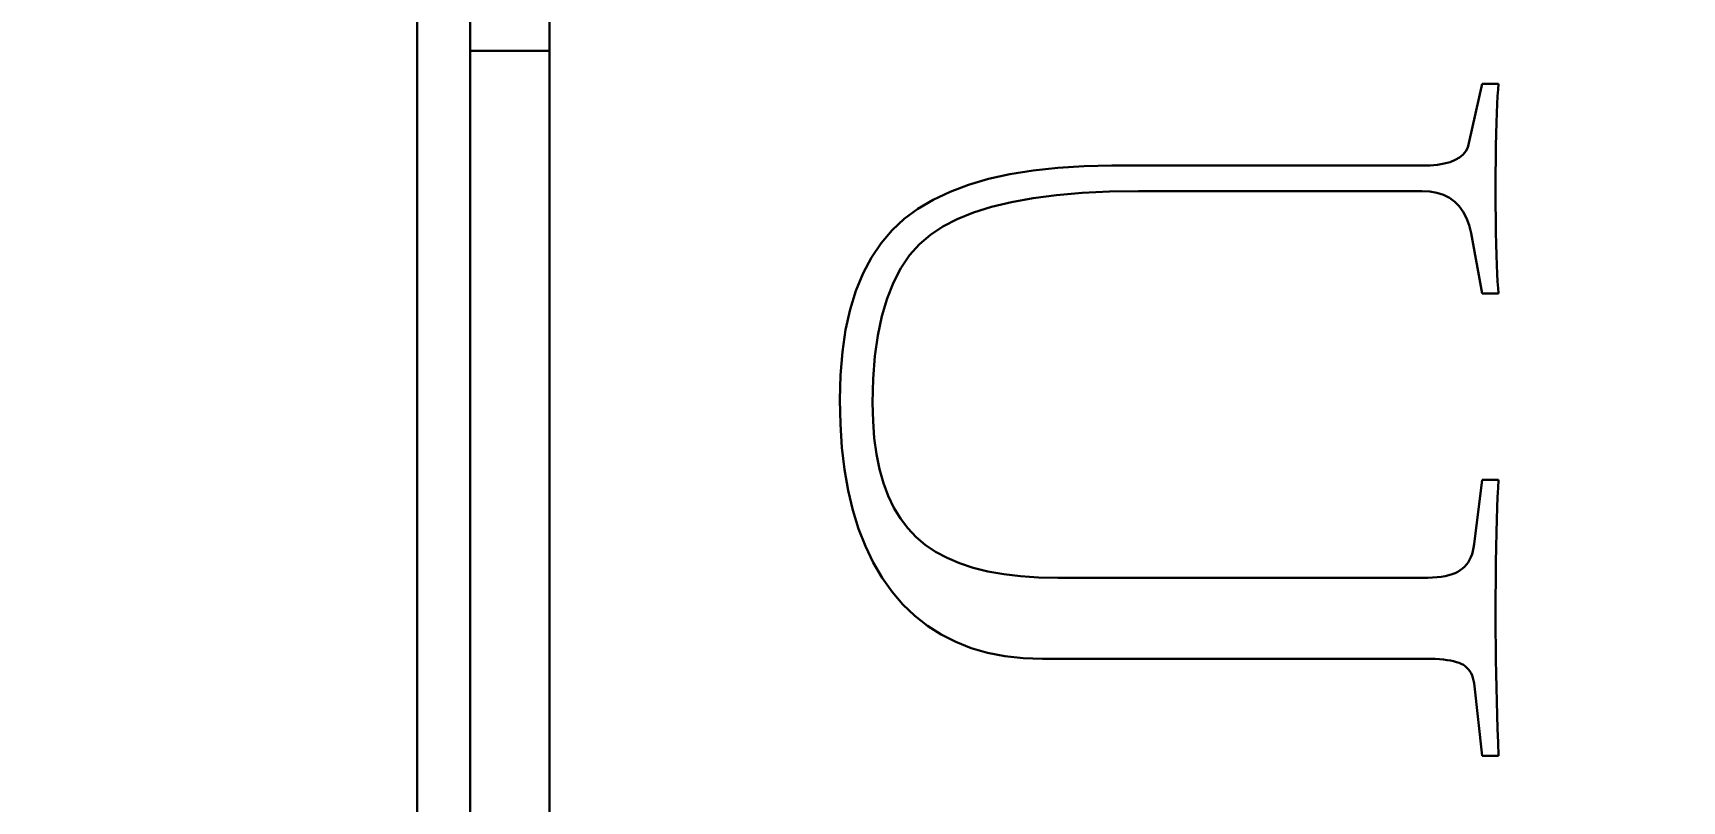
# Model space of a CAD drawing. Header units: millimetres. Extents: x -105 to 105, y -148 to 148.
# Drawn here: x 1.98 to 8.21, y 47.13 to 50.02 of the extents above; entities that cross this region are included whole.
import ezdxf

# ---------------------------------------------------------------- set-up
doc = ezdxf.new("R2010")
doc.units = ezdxf.units.MM
doc.header["$PDSIZE"] = -5
doc.linetypes.add('点画线', pattern=[18, 12, -2, 2, -2])
doc.layers.get('0').update_dxf_attribs({"lineweight": 18})
doc.styles.get("Standard").update_dxf_attribs({"font": 'txt.shx'})
doc.dimstyles.get("Standard").update_dxf_attribs({"dimtxt": 0.18, "dimasz": 0.18, "dimexe": 0.18, "dimexo": 0.0625, "dimgap": 0.09, "dimtad": 0, "dimtih": 1, "dimtoh": 1, "dimdec": 4, "dimzin": 0, "dimdsep": 46, "dimtxsty": 'Standard', "dimcen": 0.09, "dimdle": 0.36, "dimadec": 0, "dimazin": 0, "dimtfac": 1, "dimtdec": 4, "dimtofl": 0, "dimtmove": 0, "dimatfit": 3, "dimfxl": 1, "dimtolj": 1, "dimarcsym": 0})

# ---------------------------------------------------------------- blocks, each defined once
blk = doc.blocks.new('*D6')
at = {"color": 0, "lineweight": -2, "transparency": 16777216}
for p, q in [((-17.5698, 49.0822), (-17.5698, 62.9971)), ((11.4302, 49.0822), (11.4302, 62.9971)), ((-15.0698, 61.7471), (8.9302, 61.7471))]:
    blk.add_line(p, q, dxfattribs=at)
at = {"color": 0, "linetype": '点画线', "transparency": 16777216}
for points in [[(-15.0698, 62.1638), (-15.0698, 61.3304), (-17.5698, 61.7471)], [(8.9302, 62.1638), (8.9302, 61.3304), (11.4302, 61.7471)]]:
    blk.add_solid(points, dxfattribs=at)
at = {"layer": 'Defpoints', "color": 0, "linetype": '点画线', "transparency": 16777216}
for p in [(11.4302, 61.7471), (-17.5698, 48.4572), (11.4302, 48.4572)]:
    blk.add_point(p, dxfattribs=at)
at = {"color": 0, "linetype": '点画线', "transparency": 16777216, "insert": (-3.0698, 63.6221), "char_height": 2.5, "attachment_point": 5}
blk.add_mtext('\\A1;29', dxfattribs=at)

msp = doc.modelspace()

# ---------------------------------------------------------------- linework, layer by layer
at = {"color": 7, "lineweight": 30, "ltscale": 0.375}
msp.add_line((3.9302, 54.4572), (3.9302, 39.4572), dxfattribs=at)
at = {"color": 7, "lineweight": 30, "ltscale": 0.365}
for p, q in [((3.4302, 54.2572), (3.4302, 39.6572)), ((3.6302, 54.2572), (3.6302, 39.6572))]:
    msp.add_line(p, q, dxfattribs=at)
at = {"color": 7, "lineweight": 30, "ltscale": 0.15}
msp.add_line((3.6302, 43.9572), (3.6302, 49.9572), dxfattribs=at)
at = {"color": 7, "lineweight": 30, "ltscale": 0.0075}
msp.add_line((3.9302, 49.9572), (3.6302, 49.9572), dxfattribs=at)
at = {"color": 7, "lineweight": 30, "ltscale": 0.005739}
msp.add_line((7.4512, 49.8324), (7.401, 49.6084), dxfattribs=at)
at = {"color": 7, "lineweight": 30, "ltscale": 0.001544}
for p, q in [((7.513, 49.8324), (7.4512, 49.8324)), ((7.4512, 49.0407), (7.513, 49.0407)), ((7.513, 48.3379), (7.4512, 48.3379)), ((7.4512, 47.2953), (7.513, 47.2953))]:
    msp.add_line(p, q, dxfattribs=at)
at = {"color": 7, "lineweight": 30, "ltscale": 0.000637972}
msp.add_line((7.5089, 49.7856), (7.5108, 49.811), dxfattribs=at)
at = {"color": 7, "lineweight": 30, "ltscale": 0.000537065}
msp.add_line((7.5108, 49.811), (7.513, 49.8324), dxfattribs=at)
at = {"color": 7, "lineweight": 30, "ltscale": 0.000841624}
msp.add_line((7.5056, 49.7224), (7.5071, 49.756), dxfattribs=at)
at = {"color": 7, "lineweight": 30, "ltscale": 0.000739805}
msp.add_line((7.5071, 49.756), (7.5089, 49.7856), dxfattribs=at)
at = {"color": 7, "lineweight": 30, "ltscale": 0.001046}
msp.add_line((7.5033, 49.6429), (7.5043, 49.6847), dxfattribs=at)
at = {"color": 7, "lineweight": 30, "ltscale": 0.000943893}
msp.add_line((7.5043, 49.6847), (7.5056, 49.7224), dxfattribs=at)
at = {"color": 7, "lineweight": 30, "ltscale": 0.001148}
msp.add_line((7.5025, 49.5969), (7.5033, 49.6429), dxfattribs=at)
at = {"color": 7, "lineweight": 30, "ltscale": 0.000469559}
msp.add_line((7.3652, 49.554), (7.3489, 49.5447), dxfattribs=at)
at = {"color": 7, "lineweight": 30, "ltscale": 0.000433648}
msp.add_line((7.3785, 49.5651), (7.3652, 49.554), dxfattribs=at)
at = {"color": 7, "lineweight": 30, "ltscale": 0.000411902}
msp.add_line((7.389, 49.5778), (7.3785, 49.5651), dxfattribs=at)
at = {"color": 7, "lineweight": 30, "ltscale": 0.000406576}
msp.add_line((7.3965, 49.5923), (7.389, 49.5778), dxfattribs=at)
at = {"color": 7, "lineweight": 30, "ltscale": 0.000419323}
msp.add_line((7.401, 49.6084), (7.3965, 49.5923), dxfattribs=at)
at = {"color": 7, "lineweight": 30, "ltscale": 0.00125}
msp.add_line((7.5019, 49.5469), (7.5025, 49.5969), dxfattribs=at)
at = {"color": 7, "lineweight": 30, "ltscale": 0.002084}
msp.add_line((5.6683, 49.4913), (5.587, 49.4733), dxfattribs=at)
at = {"color": 7, "lineweight": 30, "ltscale": 0.002211}
msp.add_line((5.7557, 49.5054), (5.6683, 49.4913), dxfattribs=at)
at = {"color": 7, "lineweight": 30, "ltscale": 0.002345}
msp.add_line((5.8489, 49.5154), (5.7557, 49.5054), dxfattribs=at)
at = {"color": 7, "lineweight": 30, "ltscale": 0.002485}
msp.add_line((5.9481, 49.5214), (5.8489, 49.5154), dxfattribs=at)
at = {"color": 7, "lineweight": 30, "ltscale": 0.00263}
msp.add_line((6.0533, 49.5235), (5.9481, 49.5214), dxfattribs=at)
at = {"color": 7, "lineweight": 30, "ltscale": 0.029253}
msp.add_line((7.2234, 49.5235), (6.0533, 49.5235), dxfattribs=at)
at = {"color": 7, "lineweight": 30, "ltscale": 0.000774673}
msp.add_line((7.2544, 49.5243), (7.2234, 49.5235), dxfattribs=at)
at = {"color": 7, "lineweight": 30, "ltscale": 0.000703287}
msp.add_line((7.2824, 49.5269), (7.2544, 49.5243), dxfattribs=at)
at = {"color": 7, "lineweight": 30, "ltscale": 0.000636792}
msp.add_line((7.3075, 49.5311), (7.2824, 49.5269), dxfattribs=at)
at = {"color": 7, "lineweight": 30, "ltscale": 0.000573526}
msp.add_line((7.3297, 49.5371), (7.3075, 49.5311), dxfattribs=at)
at = {"color": 7, "lineweight": 30, "ltscale": 0.000517254}
msp.add_line((7.3489, 49.5447), (7.3297, 49.5371), dxfattribs=at)
at = {"color": 7, "lineweight": 30, "ltscale": 0.001455}
msp.add_line((7.5014, 49.4346), (7.5016, 49.4928), dxfattribs=at)
at = {"color": 7, "lineweight": 30, "ltscale": 0.001353}
msp.add_line((7.5016, 49.4928), (7.5019, 49.5469), dxfattribs=at)
at = {"color": 7, "lineweight": 30, "ltscale": 0.001856}
msp.add_line((5.5116, 49.4512), (5.4421, 49.4251), dxfattribs=at)
at = {"color": 7, "lineweight": 30, "ltscale": 0.001964}
msp.add_line((5.587, 49.4733), (5.5116, 49.4512), dxfattribs=at)
at = {"color": 7, "lineweight": 30, "ltscale": 0.002751}
msp.add_line((6.0436, 49.4253), (6.1537, 49.4269), dxfattribs=at)
at = {"color": 7, "lineweight": 30, "ltscale": 0.026743}
msp.add_line((6.1537, 49.4269), (7.2234, 49.4269), dxfattribs=at)
at = {"color": 7, "lineweight": 30, "ltscale": 0.000742638}
msp.add_line((7.2234, 49.4269), (7.2531, 49.4253), dxfattribs=at)
at = {"color": 7, "lineweight": 30, "ltscale": 0.001454}
msp.add_line((7.5016, 49.3765), (7.5014, 49.4346), dxfattribs=at)
at = {"color": 7, "lineweight": 30, "ltscale": 0.001674}
msp.add_line((5.3786, 49.3949), (5.321, 49.3608), dxfattribs=at)
at = {"color": 7, "lineweight": 30, "ltscale": 0.001757}
msp.add_line((5.4421, 49.4251), (5.3786, 49.3949), dxfattribs=at)
at = {"color": 7, "lineweight": 30, "ltscale": 0.001784}
msp.add_line((5.5302, 49.3465), (5.5983, 49.3678), dxfattribs=at)
at = {"color": 7, "lineweight": 30, "ltscale": 0.00193}
msp.add_line((5.5983, 49.3678), (5.6734, 49.3859), dxfattribs=at)
at = {"color": 7, "lineweight": 30, "ltscale": 0.002085}
msp.add_line((5.6734, 49.3859), (5.7555, 49.4007), dxfattribs=at)
at = {"color": 7, "lineweight": 30, "ltscale": 0.002245}
msp.add_line((5.7555, 49.4007), (5.8445, 49.4121), dxfattribs=at)
at = {"color": 7, "lineweight": 30, "ltscale": 0.00241}
msp.add_line((5.8445, 49.4121), (5.9406, 49.4203), dxfattribs=at)
at = {"color": 7, "lineweight": 30, "ltscale": 0.002579}
msp.add_line((5.9406, 49.4203), (6.0436, 49.4253), dxfattribs=at)
at = {"color": 7, "lineweight": 30, "ltscale": 0.000690054}
msp.add_line((7.2531, 49.4253), (7.2802, 49.4206), dxfattribs=at)
at = {"color": 7, "lineweight": 30, "ltscale": 0.000648136}
msp.add_line((7.2802, 49.4206), (7.3049, 49.4127), dxfattribs=at)
at = {"color": 7, "lineweight": 30, "ltscale": 0.000621405}
msp.add_line((7.3049, 49.4127), (7.3272, 49.4016), dxfattribs=at)
at = {"color": 7, "lineweight": 30, "ltscale": 0.000609394}
msp.add_line((7.3272, 49.4016), (7.347, 49.3873), dxfattribs=at)
at = {"color": 7, "lineweight": 30, "ltscale": 0.000613796}
msp.add_line((7.347, 49.3873), (7.3643, 49.3699), dxfattribs=at)
at = {"color": 7, "lineweight": 30, "ltscale": 0.000634117}
msp.add_line((7.3643, 49.3699), (7.3791, 49.3493), dxfattribs=at)
at = {"color": 7, "lineweight": 30, "ltscale": 0.00135}
msp.add_line((7.5019, 49.3225), (7.5016, 49.3765), dxfattribs=at)
at = {"color": 7, "lineweight": 30, "ltscale": 0.001578}
msp.add_line((5.2694, 49.3227), (5.2231, 49.2797), dxfattribs=at)
at = {"color": 7, "lineweight": 30, "ltscale": 0.001605}
msp.add_line((5.321, 49.3608), (5.2694, 49.3227), dxfattribs=at)
at = {"color": 7, "lineweight": 30, "ltscale": 0.001523}
msp.add_line((5.415, 49.294), (5.4691, 49.3219), dxfattribs=at)
at = {"color": 7, "lineweight": 30, "ltscale": 0.001647}
msp.add_line((5.4691, 49.3219), (5.5302, 49.3465), dxfattribs=at)
at = {"color": 7, "lineweight": 30, "ltscale": 0.000669515}
msp.add_line((7.3791, 49.3493), (7.3915, 49.3256), dxfattribs=at)
at = {"color": 7, "lineweight": 30, "ltscale": 0.0007167}
msp.add_line((7.3915, 49.3256), (7.4013, 49.2987), dxfattribs=at)
at = {"color": 7, "lineweight": 30, "ltscale": 0.001246}
msp.add_line((7.5025, 49.2727), (7.5019, 49.3225), dxfattribs=at)
at = {"color": 7, "lineweight": 30, "ltscale": 0.001596}
msp.add_line((5.2231, 49.2797), (5.1818, 49.2311), dxfattribs=at)
at = {"color": 7, "lineweight": 30, "ltscale": 0.001371}
msp.add_line((5.3264, 49.2269), (5.3678, 49.2628), dxfattribs=at)
at = {"color": 7, "lineweight": 30, "ltscale": 0.001412}
msp.add_line((5.3678, 49.2628), (5.415, 49.294), dxfattribs=at)
at = {"color": 7, "lineweight": 30, "ltscale": 0.000774767}
msp.add_line((7.4013, 49.2987), (7.4088, 49.2686), dxfattribs=at)
at = {"color": 7, "lineweight": 30, "ltscale": 0.005794}
msp.add_line((7.4088, 49.2686), (7.4512, 49.0407), dxfattribs=at)
at = {"color": 7, "lineweight": 30, "ltscale": 0.001141}
msp.add_line((7.5033, 49.227), (7.5025, 49.2727), dxfattribs=at)
at = {"color": 7, "lineweight": 30, "ltscale": 0.001635}
msp.add_line((5.1818, 49.2311), (5.1453, 49.1768), dxfattribs=at)
at = {"color": 7, "lineweight": 30, "ltscale": 0.001456}
msp.add_line((5.2566, 49.1367), (5.2893, 49.1849), dxfattribs=at)
at = {"color": 7, "lineweight": 30, "ltscale": 0.001402}
msp.add_line((5.2893, 49.1849), (5.3264, 49.2269), dxfattribs=at)
at = {"color": 7, "lineweight": 30, "ltscale": 0.001037}
msp.add_line((7.5043, 49.1856), (7.5033, 49.227), dxfattribs=at)
at = {"color": 7, "lineweight": 30, "ltscale": 0.000933027}
msp.add_line((7.5056, 49.1483), (7.5043, 49.1856), dxfattribs=at)
at = {"color": 7, "lineweight": 30, "ltscale": 0.00177}
msp.add_line((5.1137, 49.1169), (5.0869, 49.0514), dxfattribs=at)
at = {"color": 7, "lineweight": 30, "ltscale": 0.001693}
msp.add_line((5.1453, 49.1768), (5.1137, 49.1169), dxfattribs=at)
at = {"color": 7, "lineweight": 30, "ltscale": 0.001532}
msp.add_line((5.2282, 49.0824), (5.2566, 49.1367), dxfattribs=at)
at = {"color": 7, "lineweight": 30, "ltscale": 0.000829049}
msp.add_line((7.5071, 49.1151), (7.5056, 49.1483), dxfattribs=at)
at = {"color": 7, "lineweight": 30, "ltscale": 0.001626}
msp.add_line((5.2042, 49.0219), (5.2282, 49.0824), dxfattribs=at)
at = {"color": 7, "lineweight": 30, "ltscale": 0.000725525}
msp.add_line((7.5089, 49.0862), (7.5071, 49.1151), dxfattribs=at)
at = {"color": 7, "lineweight": 30, "ltscale": 0.000621618}
msp.add_line((7.5108, 49.0614), (7.5089, 49.0862), dxfattribs=at)
at = {"color": 7, "lineweight": 30, "ltscale": 0.000518664}
msp.add_line((7.513, 49.0407), (7.5108, 49.0614), dxfattribs=at)
at = {"color": 7, "lineweight": 30, "ltscale": 0.001862}
msp.add_line((5.0869, 49.0514), (5.065, 48.9802), dxfattribs=at)
at = {"color": 7, "lineweight": 30, "ltscale": 0.001736}
msp.add_line((5.1845, 48.9553), (5.2042, 49.0219), dxfattribs=at)
at = {"color": 7, "lineweight": 30, "ltscale": 0.001967}
msp.add_line((5.065, 48.9802), (5.048, 48.9034), dxfattribs=at)
at = {"color": 7, "lineweight": 30, "ltscale": 0.001858}
msp.add_line((5.1693, 48.8826), (5.1845, 48.9553), dxfattribs=at)
at = {"color": 7, "lineweight": 30, "ltscale": 0.002083}
msp.add_line((5.048, 48.9034), (5.0358, 48.8209), dxfattribs=at)
at = {"color": 7, "lineweight": 30, "ltscale": 0.001991}
msp.add_line((5.1584, 48.8037), (5.1693, 48.8826), dxfattribs=at)
at = {"color": 7, "lineweight": 30, "ltscale": 0.00221}
msp.add_line((5.0358, 48.8209), (5.0285, 48.7329), dxfattribs=at)
at = {"color": 7, "lineweight": 30, "ltscale": 0.002131}
msp.add_line((5.1518, 48.7187), (5.1584, 48.8037), dxfattribs=at)
at = {"color": 7, "lineweight": 30, "ltscale": 0.002344}
msp.add_line((5.0285, 48.7329), (5.0261, 48.6391), dxfattribs=at)
at = {"color": 7, "lineweight": 30, "ltscale": 0.00228}
msp.add_line((5.1496, 48.6275), (5.1518, 48.7187), dxfattribs=at)
at = {"color": 7, "lineweight": 30, "ltscale": 0.002302}
msp.add_line((5.0261, 48.6391), (5.0281, 48.5471), dxfattribs=at)
at = {"color": 7, "lineweight": 30, "ltscale": 0.001708}
msp.add_line((5.1513, 48.5592), (5.1496, 48.6275), dxfattribs=at)
at = {"color": 7, "lineweight": 30, "ltscale": 0.001614}
msp.add_line((5.1562, 48.4949), (5.1513, 48.5592), dxfattribs=at)
at = {"color": 7, "lineweight": 30, "ltscale": 0.002197}
msp.add_line((5.0281, 48.5471), (5.0339, 48.4594), dxfattribs=at)
at = {"color": 7, "lineweight": 30, "ltscale": 0.001525}
msp.add_line((5.1644, 48.4344), (5.1562, 48.4949), dxfattribs=at)
at = {"color": 7, "lineweight": 30, "ltscale": 0.002098}
msp.add_line((5.0339, 48.4594), (5.0438, 48.3761), dxfattribs=at)
at = {"color": 7, "lineweight": 30, "ltscale": 0.001441}
msp.add_line((5.1759, 48.3779), (5.1644, 48.4344), dxfattribs=at)
at = {"color": 7, "lineweight": 30, "ltscale": 0.002004}
msp.add_line((5.0438, 48.3761), (5.0576, 48.2971), dxfattribs=at)
at = {"color": 7, "lineweight": 30, "ltscale": 0.001365}
msp.add_line((5.1907, 48.3254), (5.1759, 48.3779), dxfattribs=at)
at = {"color": 7, "lineweight": 30, "ltscale": 0.001297}
msp.add_line((5.2087, 48.2767), (5.1907, 48.3254), dxfattribs=at)
at = {"color": 7, "lineweight": 30, "ltscale": 0.006131}
msp.add_line((7.4512, 48.3379), (7.4203, 48.0946), dxfattribs=at)
at = {"color": 7, "lineweight": 30, "ltscale": 0.000878928}
msp.add_line((7.5089, 48.2726), (7.5108, 48.3077), dxfattribs=at)
at = {"color": 7, "lineweight": 30, "ltscale": 0.000757685}
msp.add_line((7.5108, 48.3077), (7.513, 48.3379), dxfattribs=at)
at = {"color": 7, "lineweight": 30, "ltscale": 0.001916}
msp.add_line((5.0576, 48.2971), (5.0753, 48.2225), dxfattribs=at)
at = {"color": 7, "lineweight": 30, "ltscale": 0.001238}
msp.add_line((5.2301, 48.2321), (5.2087, 48.2767), dxfattribs=at)
at = {"color": 7, "lineweight": 30, "ltscale": 0.001}
msp.add_line((7.5071, 48.2326), (7.5089, 48.2726), dxfattribs=at)
at = {"color": 7, "lineweight": 30, "ltscale": 0.001838}
msp.add_line((5.0753, 48.2225), (5.097, 48.1523), dxfattribs=at)
at = {"color": 7, "lineweight": 30, "ltscale": 0.00119}
msp.add_line((5.2547, 48.1913), (5.2301, 48.2321), dxfattribs=at)
at = {"color": 7, "lineweight": 30, "ltscale": 0.001155}
msp.add_line((5.2826, 48.1545), (5.2547, 48.1913), dxfattribs=at)
at = {"color": 7, "lineweight": 30, "ltscale": 0.001243}
msp.add_line((7.5043, 48.1381), (7.5056, 48.1878), dxfattribs=at)
at = {"color": 7, "lineweight": 30, "ltscale": 0.001122}
msp.add_line((7.5056, 48.1878), (7.5071, 48.2326), dxfattribs=at)
at = {"color": 7, "lineweight": 30, "ltscale": 0.001766}
msp.add_line((5.097, 48.1523), (5.1226, 48.0865), dxfattribs=at)
at = {"color": 7, "lineweight": 30, "ltscale": 0.001132}
msp.add_line((5.3138, 48.1216), (5.2826, 48.1545), dxfattribs=at)
at = {"color": 7, "lineweight": 30, "ltscale": 0.00114}
msp.add_line((5.3487, 48.0923), (5.3138, 48.1216), dxfattribs=at)
at = {"color": 7, "lineweight": 30, "ltscale": 0.001364}
msp.add_line((7.5033, 48.0835), (7.5043, 48.1381), dxfattribs=at)
at = {"color": 7, "lineweight": 30, "ltscale": 0.001706}
msp.add_line((5.1226, 48.0865), (5.1521, 48.025), dxfattribs=at)
at = {"color": 7, "lineweight": 30, "ltscale": 0.001176}
msp.add_line((5.3877, 48.066), (5.3487, 48.0923), dxfattribs=at)
at = {"color": 7, "lineweight": 30, "ltscale": 0.001224}
msp.add_line((5.4308, 48.0429), (5.3877, 48.066), dxfattribs=at)
at = {"color": 7, "lineweight": 30, "ltscale": 0.000308813}
msp.add_line((7.4158, 48.0684), (7.4124, 48.0566), dxfattribs=at)
at = {"color": 7, "lineweight": 30, "ltscale": 0.000323876}
msp.add_line((7.4184, 48.0811), (7.4158, 48.0684), dxfattribs=at)
at = {"color": 7, "lineweight": 30, "ltscale": 0.000340898}
msp.add_line((7.4203, 48.0946), (7.4184, 48.0811), dxfattribs=at)
at = {"color": 7, "lineweight": 30, "ltscale": 0.001486}
msp.add_line((7.5025, 48.0241), (7.5033, 48.0835), dxfattribs=at)
at = {"color": 7, "lineweight": 30, "ltscale": 0.001656}
msp.add_line((5.1521, 48.025), (5.1856, 47.9678), dxfattribs=at)
at = {"color": 7, "lineweight": 30, "ltscale": 0.001285}
msp.add_line((5.4781, 48.0228), (5.4308, 48.0429), dxfattribs=at)
at = {"color": 7, "lineweight": 30, "ltscale": 0.001354}
msp.add_line((5.5295, 48.0058), (5.4781, 48.0228), dxfattribs=at)
at = {"color": 7, "lineweight": 30, "ltscale": 0.001431}
msp.add_line((5.5851, 47.9919), (5.5295, 48.0058), dxfattribs=at)
at = {"color": 7, "lineweight": 30, "ltscale": 0.000272268}
msp.add_line((7.3682, 47.9961), (7.3588, 47.9906), dxfattribs=at)
at = {"color": 7, "lineweight": 30, "ltscale": 0.000263354}
msp.add_line((7.3767, 48.0023), (7.3682, 47.9961), dxfattribs=at)
at = {"color": 7, "lineweight": 30, "ltscale": 0.000261867}
msp.add_line((7.3845, 48.0094), (7.3767, 48.0023), dxfattribs=at)
at = {"color": 7, "lineweight": 30, "ltscale": 0.000263073}
msp.add_line((7.3915, 48.0172), (7.3845, 48.0094), dxfattribs=at)
at = {"color": 7, "lineweight": 30, "ltscale": 0.000267352}
msp.add_line((7.3979, 48.0258), (7.3915, 48.0172), dxfattribs=at)
at = {"color": 7, "lineweight": 30, "ltscale": 0.000274318}
msp.add_line((7.4034, 48.0352), (7.3979, 48.0258), dxfattribs=at)
at = {"color": 7, "lineweight": 30, "ltscale": 0.000283601}
msp.add_line((7.4083, 48.0455), (7.4034, 48.0352), dxfattribs=at)
at = {"color": 7, "lineweight": 30, "ltscale": 0.000294856}
msp.add_line((7.4124, 48.0566), (7.4083, 48.0455), dxfattribs=at)
at = {"color": 7, "lineweight": 30, "ltscale": 0.001607}
for p, q in [((7.5019, 47.9598), (7.5025, 48.0241)), ((5.7086, 47.9734), (5.6448, 47.9811))]:
    msp.add_line(p, q, dxfattribs=at)
at = {"color": 7, "lineweight": 30, "ltscale": 0.001617}
msp.add_line((5.1856, 47.9678), (5.223, 47.9151), dxfattribs=at)
at = {"color": 7, "lineweight": 30, "ltscale": 0.001517}
msp.add_line((5.6448, 47.9811), (5.5851, 47.9919), dxfattribs=at)
at = {"color": 7, "lineweight": 30, "ltscale": 0.001702}
msp.add_line((5.7765, 47.9687), (5.7086, 47.9734), dxfattribs=at)
at = {"color": 7, "lineweight": 30, "ltscale": 0.001802}
msp.add_line((5.8486, 47.9672), (5.7765, 47.9687), dxfattribs=at)
at = {"color": 7, "lineweight": 30, "ltscale": 0.034466}
msp.add_line((7.2272, 47.9672), (5.8486, 47.9672), dxfattribs=at)
at = {"color": 7, "lineweight": 30, "ltscale": 0.000470027}
msp.add_line((7.246, 47.9675), (7.2272, 47.9672), dxfattribs=at)
at = {"color": 7, "lineweight": 30, "ltscale": 0.000443801}
msp.add_line((7.2638, 47.9684), (7.246, 47.9675), dxfattribs=at)
at = {"color": 7, "lineweight": 30, "ltscale": 0.000419642}
msp.add_line((7.2805, 47.9698), (7.2638, 47.9684), dxfattribs=at)
at = {"color": 7, "lineweight": 30, "ltscale": 0.000394663}
msp.add_line((7.2961, 47.9718), (7.2805, 47.9698), dxfattribs=at)
at = {"color": 7, "lineweight": 30, "ltscale": 0.000371191}
msp.add_line((7.3108, 47.9744), (7.2961, 47.9718), dxfattribs=at)
at = {"color": 7, "lineweight": 30, "ltscale": 0.000348744}
msp.add_line((7.3243, 47.9776), (7.3108, 47.9744), dxfattribs=at)
at = {"color": 7, "lineweight": 30, "ltscale": 0.000326633}
msp.add_line((7.3369, 47.9814), (7.3243, 47.9776), dxfattribs=at)
at = {"color": 7, "lineweight": 30, "ltscale": 0.000307422}
msp.add_line((7.3484, 47.9857), (7.3369, 47.9814), dxfattribs=at)
at = {"color": 7, "lineweight": 30, "ltscale": 0.000288555}
msp.add_line((7.3588, 47.9906), (7.3484, 47.9857), dxfattribs=at)
at = {"color": 7, "lineweight": 30, "ltscale": 0.001729}
msp.add_line((7.5016, 47.8906), (7.5019, 47.9598), dxfattribs=at)
at = {"color": 7, "lineweight": 30, "ltscale": 0.001581}
msp.add_line((5.223, 47.9151), (5.2641, 47.867), dxfattribs=at)
at = {"color": 7, "lineweight": 30, "ltscale": 0.001851}
msp.add_line((7.5014, 47.8166), (7.5016, 47.8906), dxfattribs=at)
at = {"color": 7, "lineweight": 30, "ltscale": 0.001549}
msp.add_line((5.2641, 47.867), (5.3088, 47.824), dxfattribs=at)
at = {"color": 7, "lineweight": 30, "ltscale": 0.001531}
msp.add_line((5.3088, 47.824), (5.3568, 47.7861), dxfattribs=at)
at = {"color": 7, "lineweight": 30, "ltscale": 0.001329}
msp.add_line((7.5016, 47.7634), (7.5014, 47.8166), dxfattribs=at)
at = {"color": 7, "lineweight": 30, "ltscale": 0.001529}
msp.add_line((5.3568, 47.7861), (5.4084, 47.7532), dxfattribs=at)
at = {"color": 7, "lineweight": 30, "ltscale": 0.001541}
msp.add_line((5.4084, 47.7532), (5.4634, 47.7253), dxfattribs=at)
at = {"color": 7, "lineweight": 30, "ltscale": 0.001324}
msp.add_line((7.5019, 47.7105), (7.5016, 47.7634), dxfattribs=at)
at = {"color": 7, "lineweight": 30, "ltscale": 0.001569}
msp.add_line((5.4634, 47.7253), (5.5219, 47.7026), dxfattribs=at)
at = {"color": 7, "lineweight": 30, "ltscale": 0.001611}
msp.add_line((5.5219, 47.7026), (5.5839, 47.6849), dxfattribs=at)
at = {"color": 7, "lineweight": 30, "ltscale": 0.001667}
msp.add_line((5.5839, 47.6849), (5.6494, 47.6722), dxfattribs=at)
at = {"color": 7, "lineweight": 30, "ltscale": 0.001318}
msp.add_line((7.5025, 47.6577), (7.5019, 47.7105), dxfattribs=at)
at = {"color": 7, "lineweight": 30, "ltscale": 0.001734}
msp.add_line((5.6494, 47.6722), (5.7183, 47.6646), dxfattribs=at)
at = {"color": 7, "lineweight": 30, "ltscale": 0.001811}
msp.add_line((5.7183, 47.6646), (5.7907, 47.6621), dxfattribs=at)
at = {"color": 7, "lineweight": 30, "ltscale": 0.036204}
msp.add_line((5.7907, 47.6621), (7.2388, 47.6621), dxfattribs=at)
at = {"color": 7, "lineweight": 30, "ltscale": 0.00045016}
msp.add_line((7.2388, 47.6621), (7.2568, 47.6619), dxfattribs=at)
at = {"color": 7, "lineweight": 30, "ltscale": 0.000424442}
msp.add_line((7.2568, 47.6619), (7.2738, 47.6613), dxfattribs=at)
at = {"color": 7, "lineweight": 30, "ltscale": 0.000398979}
msp.add_line((7.2738, 47.6613), (7.2897, 47.6604), dxfattribs=at)
at = {"color": 7, "lineweight": 30, "ltscale": 0.000373842}
msp.add_line((7.2897, 47.6604), (7.3046, 47.659), dxfattribs=at)
at = {"color": 7, "lineweight": 30, "ltscale": 0.000349094}
msp.add_line((7.3046, 47.659), (7.3185, 47.6573), dxfattribs=at)
at = {"color": 7, "lineweight": 30, "ltscale": 0.000324039}
msp.add_line((7.3185, 47.6573), (7.3313, 47.6552), dxfattribs=at)
at = {"color": 7, "lineweight": 30, "ltscale": 0.000301106}
msp.add_line((7.3313, 47.6552), (7.3431, 47.6527), dxfattribs=at)
at = {"color": 7, "lineweight": 30, "ltscale": 0.000277477}
msp.add_line((7.3431, 47.6527), (7.3538, 47.6497), dxfattribs=at)
at = {"color": 7, "lineweight": 30, "ltscale": 0.00025538}
msp.add_line((7.3538, 47.6497), (7.3634, 47.6465), dxfattribs=at)
at = {"color": 7, "lineweight": 30, "ltscale": 0.000234595}
msp.add_line((7.3634, 47.6465), (7.3721, 47.6428), dxfattribs=at)
at = {"color": 7, "lineweight": 30, "ltscale": 0.000221212}
msp.add_line((7.3721, 47.6428), (7.3799, 47.6386), dxfattribs=at)
at = {"color": 7, "lineweight": 30, "ltscale": 0.000215858}
msp.add_line((7.3799, 47.6386), (7.387, 47.6337), dxfattribs=at)
at = {"color": 7, "lineweight": 30, "ltscale": 0.000213917}
msp.add_line((7.387, 47.6337), (7.3934, 47.6281), dxfattribs=at)
at = {"color": 7, "lineweight": 30, "ltscale": 0.000214606}
msp.add_line((7.3934, 47.6281), (7.3993, 47.6218), dxfattribs=at)
at = {"color": 7, "lineweight": 30, "ltscale": 0.000217139}
msp.add_line((7.3993, 47.6218), (7.4044, 47.6148), dxfattribs=at)
at = {"color": 7, "lineweight": 30, "ltscale": 0.001312}
msp.add_line((7.5033, 47.6053), (7.5025, 47.6577), dxfattribs=at)
at = {"color": 7, "lineweight": 30, "ltscale": 0.000222252}
msp.add_line((7.4044, 47.6148), (7.4089, 47.6071), dxfattribs=at)
at = {"color": 7, "lineweight": 30, "ltscale": 0.000230609}
msp.add_line((7.4089, 47.6071), (7.4128, 47.5987), dxfattribs=at)
at = {"color": 7, "lineweight": 30, "ltscale": 0.000240264}
msp.add_line((7.4128, 47.5987), (7.4159, 47.5897), dxfattribs=at)
at = {"color": 7, "lineweight": 30, "ltscale": 0.000252219}
msp.add_line((7.4159, 47.5897), (7.4185, 47.5799), dxfattribs=at)
at = {"color": 7, "lineweight": 30, "ltscale": 0.000265982}
msp.add_line((7.4185, 47.5799), (7.4203, 47.5694), dxfattribs=at)
at = {"color": 7, "lineweight": 30, "ltscale": 0.006898}
msp.add_line((7.4203, 47.5694), (7.4512, 47.2953), dxfattribs=at)
at = {"color": 7, "lineweight": 30, "ltscale": 0.001306}
msp.add_line((7.5043, 47.553), (7.5033, 47.6053), dxfattribs=at)
at = {"color": 7, "lineweight": 30, "ltscale": 0.001301}
msp.add_line((7.5056, 47.501), (7.5043, 47.553), dxfattribs=at)
at = {"color": 7, "lineweight": 30, "ltscale": 0.001295}
msp.add_line((7.5071, 47.4492), (7.5056, 47.501), dxfattribs=at)
at = {"color": 7, "lineweight": 30, "ltscale": 0.00129}
msp.add_line((7.5089, 47.3977), (7.5071, 47.4492), dxfattribs=at)
at = {"color": 7, "lineweight": 30, "ltscale": 0.001284}
msp.add_line((7.5108, 47.3463), (7.5089, 47.3977), dxfattribs=at)
at = {"color": 7, "lineweight": 30, "ltscale": 0.001278}
msp.add_line((7.513, 47.2953), (7.5108, 47.3463), dxfattribs=at)

# ---------------------------------------------------------------- dimensions: what is measured, and where the dimension line sits
at = {"linetype": '点画线'}
dim = msp.add_linear_dim(base=(11.4302, 61.7471), p1=(-17.5698, 48.4572), p2=(11.4302, 48.4572), dimstyle='Standard', override={"dimtxt": 2.5, "dimasz": 2.5, "dimexe": 1.25, "dimexo": 0.625, "dimgap": 0.625, "dimtad": 1, "dimtih": 0, "dimtoh": 0, "dimdec": 2, "dimzin": 8, "dimdsep": 44, "dimdle": 5, "dimtdec": 2, "dimtofl": 1, "dimatfit": 0, "dimarcsym": 1}, dxfattribs=at)
dim.commit()
dim.dimension.update_dxf_attribs({"geometry": '*D6', "text_midpoint": (-3.0698, 63.6221)})

doc.saveas('drawing.dxf')
